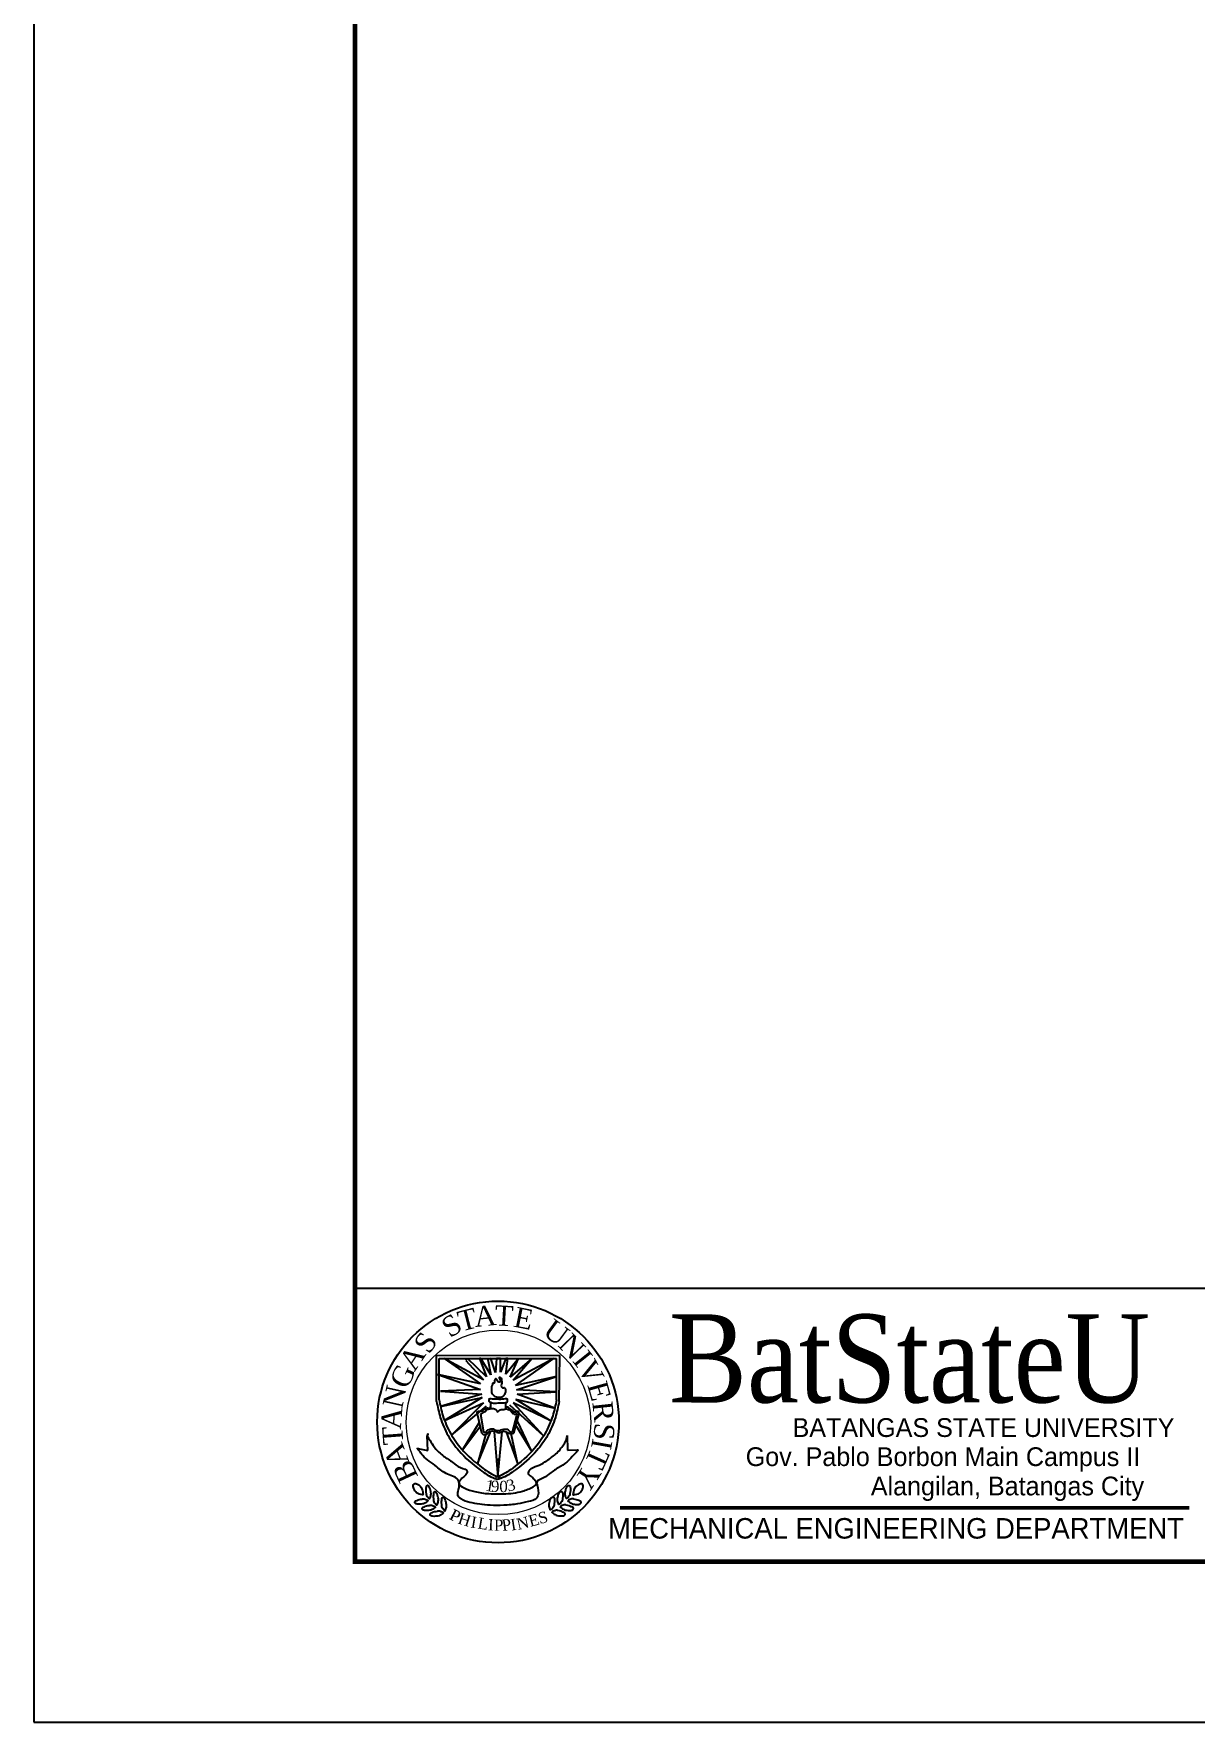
# Model space of a CAD drawing. Header units: inches. Extents: x 57.1 to 75, y 16.7 to 29.4.
# Drawn here: x 57.07 to 60.99, y 16.74 to 22.44 of the extents above; entities that cross this region are included whole.
import ezdxf
from ezdxf.enums import TextEntityAlignment as Align

# ---------------------------------------------------------------- set-up
doc = ezdxf.new("R2010")
doc.units = ezdxf.units.IN
doc.header["$MEASUREMENT"] = 0
doc.layers.add('template', color=7, linetype='Continuous')
doc.styles.add('CGOTHIC', font='GOTHIC.TTF')
doc.styles.add('GARAMOND', font='GARA.TTF')

msp = doc.modelspace()

# ---------------------------------------------------------------- linework, layer by layer
at = {"layer": 'template'}
for p, q in [((57.07275450749169, 29.43082728223812), (57.07275450749169, 16.74112846988047)), ((58.15734414957363, 18.20643218661912), (74.42618878080116, 18.20643218661912)), ((58.43247316281337, 17.97998788578582), (58.84917600264036, 17.97920771104072)), ((58.43247316281337, 17.82377222011301), (58.43247316281337, 17.97998788578582)), ((58.44130837194375, 17.96862142838402), (58.83746929604779, 17.96862142838402)), ((58.44130837194375, 17.83000245041766), (58.44130837194375, 17.96862142838402)), ((58.59093033872618, 17.89707693553613), (58.45789809567269, 17.96862142838402)), ((58.45789809567269, 17.96862142838402), (58.58114850004755, 17.88339068764774)), ((58.53713049848584, 17.96862142838402), (58.5312616132699, 17.96257621954104)), ((58.5312616132699, 17.96257621954104), (58.59093033872618, 17.89707693553613)), ((58.60168987078923, 17.90685303508227), (58.53713049848584, 17.96862142838402)), ((58.58212673841392, 17.96862142838402), (58.57723554658365, 17.96862142838402)), ((58.57723554658365, 17.96862142838402), (58.60168987078923, 17.90685303508227)), ((58.61636290129773, 17.91369630476371), (58.58212673841392, 17.96862142838402)), ((58.61636290129773, 17.96862142838402), (58.60600731692601, 17.96539577079981)), ((58.60600731692601, 17.96539577079981), (58.61636290129773, 17.91369630476371)), ((58.63103538682559, 17.92151718440054), (58.61636290129773, 17.96862142838402)), ((58.6349483402871, 17.96862142838402), (58.63103538682559, 17.92151718440054)), ((58.64864258745068, 17.96862142838402), (58.6349483402871, 17.96862142838402)), ((58.6662497880764, 17.96862142838402), (58.64864258745068, 17.92249479435475)), ((58.64864258745068, 17.92249479435475), (58.64864258745068, 17.96862142838402)), ((58.70928955127225, 17.96862142838402), (58.6662497880764, 17.9156515246732)), ((58.6662497880764, 17.9156515246732), (58.67309691165637, 17.96862142838402)), ((58.67309691165637, 17.96862142838402), (58.6662497880764, 17.96862142838402)), ((58.75428579120033, 17.96862142838402), (58.68092227360351, 17.9058754251272)), ((58.68092227360351, 17.9058754251272), (58.70928955127225, 17.96862142838402)), ((58.82862700218509, 17.96862142838402), (58.69168235064664, 17.89609932558131)), ((58.69168235064664, 17.89609932558131), (58.75428579120033, 17.96862142838402)), ((58.69852947422747, 17.87752502792072), (58.82862700218509, 17.96862142838402)), ((58.83746929604779, 17.8288274052531), (58.83746929604779, 17.96862142838402)), ((58.84630450517641, 17.82377222011301), (58.84917600264036, 17.97920771104072)), ((58.58114850004755, 17.88339068764774), (58.43735672493004, 17.91467391471853)), ((58.43735672493004, 17.91467391471853), (58.58114850004755, 17.8648160985105)), ((58.83746929604779, 17.90783064503643), (58.69852947422747, 17.87752502792072)), ((58.70244242769137, 17.86286087860066), (58.83746929604779, 17.90783064503643)), ((58.58506090853062, 17.84917463071293), (58.44606101531541, 17.80690258403335)), ((58.58114850004755, 17.8648160985105), (58.44616032524264, 17.85895073025893)), ((58.44616032524264, 17.85895073025893), (58.58506090853062, 17.84917463071293)), ((58.83746929604779, 17.85699551034975), (58.70244242769137, 17.86286087860066)), ((58.70439835944306, 17.84917463071293), (58.83746929604779, 17.85699551034975)), ((58.83143940674027, 17.80118127076529), (58.70439835944306, 17.84917463071293)), ((58.44606101531541, 17.80690258403335), (58.58603914689665, 17.83744331125855)), ((58.58603914689665, 17.83744331125855), (58.45947731813236, 17.75970729280136)), ((58.45947731813236, 17.75970729280136), (58.59093033872618, 17.81984662355132)), ((58.59093033872618, 17.81984662355132), (58.48346353210142, 17.7100434008896)), ((58.48346353210142, 17.7100434008896), (58.60071217740453, 17.80811530409668)), ((58.61447802695317, 17.8212158784196), (58.61447802695317, 17.8030313825619)), ((58.6648326394732, 17.81904399875553), (58.6648326394732, 17.80086659152639)), ((58.79397834591099, 17.70783665167887), (58.67994403523777, 17.81104813395999)), ((58.81892487348055, 17.75870653699074), (58.69168235064664, 17.81984662355132)), ((58.69168235064664, 17.81984662355132), (58.79397834591099, 17.70783665167887)), ((58.69852947422747, 17.83157765153056), (58.81892487348055, 17.75870653699074)), ((58.69852947422747, 17.83157765153056), (58.83143940674027, 17.80118127076529)), ((58.57625730821876, 17.75336972959148), (58.52010176917405, 17.66044522794224)), ((58.52010176917405, 17.66044522794224), (58.57821378495014, 17.7387055802731)), ((58.57011177911475, 17.78251979046502), (58.5840570561234, 17.71845442212607)), ((58.58092015359811, 17.78115641253107), (58.59137667701133, 17.72158953622003)), ((58.70273835160928, 17.77593112521581), (58.68809910983622, 17.72054430387119)), ((58.69385027946014, 17.71740918977719), (58.71093146278012, 17.78300167750479)), ((58.69950771259435, 17.74457124000038), (58.754239685907, 17.65558414897485)), ((58.754239685907, 17.65558414897485), (58.70537659780869, 17.75728016941031)), ((58.40305061949623, 17.65852741798253), (58.40114013551856, 17.70821561721559)), ((58.57086981778069, 17.61295511920751), (58.61538466293125, 17.72404172242978)), ((58.5987557006723, 17.71426562288432), (58.57086981778069, 17.61295511920751)), ((58.62712243336203, 17.72110889256627), (58.63938883399497, 17.57008079430646)), ((58.63938883399497, 17.57008079430646), (58.65451147266531, 17.72208650252055)), ((58.66722802644129, 17.72110889256627), (58.70666848205006, 17.61196080015231)), ((58.70666848205006, 17.61196080015231), (58.68483522706593, 17.71524323283857)), ((58.87317060999429, 17.70864195221058), (58.87520480530041, 17.65985817804651)), ((58.36989924105056, 17.66540348432202), (58.40305061949623, 17.65852741798253)), ((58.87520480530041, 17.65985817804651), (58.90775030210141, 17.66092740612377)), ((57.07275450749169, 16.74112846988047), (74.96848360184224, 16.74112846988047))]:
    msp.add_line(p, q, dxfattribs=at)
at = {"layer": 'template', "linetype": 'Continuous', "lineweight": 50}
msp.add_line((59.05222589252365, 17.46519177188282), (60.97391352177782, 17.46519177188282), dxfattribs=at)
at = {"layer": 'template', "linetype": 'Continuous', "const_width": 0.01538348159496552}
msp.add_lwpolyline([(58.15734414957363, 17.2834232909215), (74.42618878080127, 17.2834232909215), (74.42618878080127, 28.88853246119738), (58.15734414957363, 28.88853246119738)], close=True, dxfattribs=at)
at = {"layer": 'template'}
msp.add_circle((58.64012450505884, 17.75472065337676), 0.4078973871286183, dxfattribs=at)
at = {"layer": 'template', "lineweight": 20}
for centre, radius in [((58.64012450505884, 17.75472065337676), 0.4078973871286183), ((58.64158647000708, 17.75354414622883), 0.3115138114133634)]:
    msp.add_circle(centre, radius, dxfattribs=at)
at = {"layer": 'template', "start_tangent": (-0.9999999999999999, 0)}
msp.add_spline([(58.63818224918036, 17.83732963568196), (58.62583628152713, 17.84404028385851), (58.61933848986409, 17.85421424792091), (58.61933848986409, 17.86547075323919), (58.61933848986409, 17.87412962590441), (58.62193749753349, 17.87867548304522), (58.62453705018321, 17.88733435571113), (58.62843583417633, 17.88646838100247), (58.62973506552099, 17.89512725366797), (58.63233461817099, 17.90162133529785), (58.63580014338918, 17.89685891161032), (58.64251429194972, 17.89079796307349), (58.64771285226776, 17.89079796307349), (58.64727959349294, 17.8977248863196), (58.64489694272224, 17.90400240140347), (58.64533020149712, 17.90616719243906), (58.65161163626117, 17.9007553605886), (58.65161163626117, 17.89577666183067), (58.65269451070792, 17.89101423814356), (58.65269451070792, 17.88581897283911), (58.65074511871198, 17.87780950833599), (58.65551042025554, 17.87044945199626), (58.66135859624625, 17.87066601854304), (58.66504047836246, 17.86114146264365), (58.66395760391553, 17.85334827321186), (58.6583263298014, 17.84274146753268), (58.65291141258636, 17.83819531891567), (58.64619671904573, 17.83689650258925), (58.63796589228325, 17.83689650258925), (58.63839915105784, 17.83689650258925)], degree=3, dxfattribs=at)
at = {"layer": 'template'}
for points in [[(58.43247316281314, 17.82377222011309), (58.44515810777516, 17.76963939350976), (58.47156890871211, 17.70902815927793), (58.50776100334848, 17.65819302459159), (58.58014628258057, 17.59269374058594), (58.62905493099133, 17.56434334337909), (58.63883676966957, 17.56141051351518)], [(58.44130837194363, 17.83000245041766), (58.45399331690264, 17.77586962381475), (58.48040411784011, 17.71525838958224), (58.51659621247636, 17.6644232548957), (58.58898149170754, 17.59892397089025), (58.63789014012006, 17.5705735736834), (58.64767197880006, 17.56764074381929)], [(58.57011177911464, 17.78251979046514), (58.56995189435109, 17.78948591750206), (58.58021347480393, 17.79096929126144), (58.59138757660212, 17.79523352951629), (58.60498100253913, 17.8020260824022), (58.61447802695277, 17.80303138256219), (58.61447802695277, 17.80725136971788)], [(58.83746929604779, 17.83000245041766), (58.82478435108827, 17.77586962381475), (58.79837355014955, 17.71525838958224), (58.76218145551518, 17.6644232548957), (58.68979617628257, 17.59892397089025), (58.64088752787107, 17.5705735736834), (58.63110568919267, 17.56764074381929)], [(58.84630450517629, 17.82377222011309), (58.83361956021575, 17.76963939350976), (58.80720875927891, 17.70902815927793), (58.77101666464203, 17.65819302459159), (58.69863138541147, 17.59269374058594), (58.64972273699844, 17.56434334337909), (58.6399408983218, 17.56141051351518)], [(58.7107197534131, 17.7821887043171), (58.70850042082274, 17.7900082422014), (58.69752071700599, 17.78739574428071), (58.69124691195462, 17.79053085837473), (58.68654155816448, 17.79627847038891), (58.67974511768561, 17.80045852535563), (58.67399394806277, 17.80463887179804), (58.66483263947309, 17.80463887179804)], [(58.5913766770111, 17.72158953622003), (58.60131002001559, 17.72158953622003), (58.60287847127772, 17.72576959118701), (58.6096754567361, 17.72942732145513), (58.62117779598479, 17.73203981937483), (58.63215695482323, 17.72681453205994), (58.63895339530193, 17.72576959118701), (58.64784146745227, 17.7262922073617), (58.65463845290991, 17.72942732145513), (58.66457179591542, 17.73047226232772), (58.67084560096554, 17.72994964615391), (58.67659677058815, 17.72576959118701), (58.67973367311514, 17.72315709326706), (58.68809910983582, 17.72054430387121)], [(58.5840570561234, 17.71845442212607), (58.59294512827334, 17.71206731212803), (58.60235583585016, 17.71426562288438), (58.60863018588013, 17.72095003823575), (58.61538466293102, 17.72404172242978), (58.62483733393638, 17.72404172242978), (58.63215695482323, 17.72251759528238), (58.63947657570928, 17.71886015648941), (58.65150155038553, 17.72147265440999), (58.65882117127039, 17.72356282763111), (58.66722802644129, 17.72110889256641), (58.68483522706565, 17.71524323283865), (58.69385027946014, 17.71740918977719)], [(58.38462138111986, 17.50876928794109), (58.36498548843734, 17.51579738767877), (58.35590036171185, 17.52985358715481), (58.35472805438211, 17.54361707901399), (58.35648651537592, 17.54595987337823), (58.36850241042303, 17.54478847619621), (58.38051830547015, 17.53395347729361), (58.38520753478467, 17.52341118600794), (58.38667266387448, 17.5134548766711), (58.38667266387448, 17.5084765803236), (58.38550035654514, 17.5084765803236), (58.38286292012809, 17.5111120823053), (58.38256958822511, 17.5111120823053)], [(58.40859807583301, 17.49528801949592), (58.41356482263465, 17.50831535028087), (58.41232313593427, 17.52444430505194), (58.40921891918337, 17.53374946036727), (58.40239015247276, 17.5399529916972), (58.39928593571828, 17.53933272357151), (58.39680256231797, 17.53064783638127), (58.39618171896971, 17.52258321731737), (58.39742340566862, 17.51327806200161), (58.39742340566862, 17.5095558865323), (58.40114846577102, 17.50335263856008), (58.40859807583301, 17.4959082876217), (58.40983976253254, 17.4959082876217)], [(58.43350884135252, 17.47391101266508), (58.43847558815627, 17.48693834344986), (58.43723390145435, 17.50306729822052), (58.43412968470362, 17.51237245353645), (58.4273009179913, 17.51857598486553), (58.42419670124058, 17.51795571674007), (58.4217133278397, 17.50927082954977), (58.42109248448882, 17.50120621048578), (58.42233417118887, 17.49190105517051), (58.42233417118887, 17.48817887970154), (58.42605923129211, 17.48197563172841), (58.43350884135252, 17.47453128079076), (58.43475052805404, 17.47453128079076)], [(58.46076422152969, 17.45458352586747), (58.46573096833212, 17.46761085665219), (58.46448928163208, 17.48373981142354), (58.46138506487908, 17.49304496673879), (58.45455629816887, 17.49924849806855), (58.45145208141763, 17.49862822994317), (58.44896870801715, 17.48994334275276), (58.44834786466639, 17.48187872368889), (58.44958955136808, 17.47257356837381), (58.44958955136808, 17.46885139290419), (58.45331461146883, 17.4626481449314), (58.46076422152969, 17.45520379399381), (58.46200590823013, 17.45520379399381)], [(58.81728963449807, 17.4575764122817), (58.81287194737881, 17.47080002607178), (58.81478695331622, 17.48686295607019), (58.81827753469473, 17.4960301758631), (58.8253597194922, 17.50194274842008), (58.82843528595116, 17.50119322514337), (58.83055334351734, 17.49241209531287), (58.83083643539639, 17.4843285697142), (58.82920675517487, 17.47508347135392), (58.82905111865743, 17.47136455114822), (58.82506993794048, 17.46532248541852), (58.81731556996918, 17.45819613794595), (58.81607496919774, 17.45824805699102)], [(58.84532932464286, 17.47574735807761), (58.84091163752218, 17.48897097186825), (58.84282664346073, 17.50503390186581), (58.84631722483947, 17.51420112165921), (58.8533994096362, 17.52011369421667), (58.85647497609692, 17.51936417093919), (58.85859303366327, 17.51058304110862), (58.85887612554113, 17.50249951551044), (58.85724644532063, 17.49325441715025), (58.85709080880171, 17.48953549694404), (58.85310962808528, 17.48349343121496), (58.84535526011432, 17.47636708374225), (58.8441146593414, 17.47641900278743)], [(58.8711121478742, 17.49606406760666), (58.86669446075329, 17.50928768139688), (58.86860946669286, 17.52535061139503), (58.87210004807058, 17.53451783118812), (58.87918223286782, 17.54043040374493), (58.88225779932826, 17.53968088046836), (58.88437585689324, 17.53089975063794), (58.88465894877287, 17.5228162250399), (58.88302926855248, 17.51357112667876), (58.8828736320318, 17.50985220647323), (58.87889245131633, 17.50381014074436), (58.87113808334566, 17.49668379327068), (58.86989748257336, 17.49673571231663)], [(58.8956315701527, 17.50853100064379), (58.91554415827373, 17.51473191200254), (58.92520907590141, 17.52839593917609), (58.92695585528467, 17.54209837598192), (58.9252968921836, 17.54451264852765), (58.91324252574252, 17.54384470028177), (58.90078409201929, 17.5335216017077), (58.89565815550081, 17.52318460253387), (58.8937780013931, 17.51329826249319), (58.89356984228833, 17.50832431996188), (58.89474112436424, 17.50827530189861), (58.89748645327931, 17.51079821900127), (58.8977795286463, 17.51078595382024)], [(58.40368589304437, 17.48873331395749), (58.39257667070869, 17.48030923535706), (58.37674770380094, 17.47697325356163), (58.3669452953241, 17.47734049343155), (58.35907423241831, 17.48215320830887), (58.3587981397241, 17.48530672491942), (58.36643666646471, 17.49012827219892), (58.37400271812577, 17.49298806054919), (58.38328227493979, 17.49440845719892), (58.38685477933954, 17.49545335074817), (58.39385429405108, 17.49361946089844), (58.40309056629899, 17.48855919154688), (58.4034391340749, 17.48736743386707)], [(58.42859665856473, 17.46735630712514), (58.41748743622894, 17.45893222852525), (58.40165846932119, 17.4555962467301), (58.39185606084384, 17.45596348660062), (58.38398499793855, 17.46077620147711), (58.3837089052456, 17.46392971808766), (58.39134743198586, 17.46875126536811), (58.39891348364624, 17.47161105371757), (58.40819304045867, 17.47303145036714), (58.41176554486064, 17.4740763439171), (58.41876505957116, 17.4722424540675), (58.42800133181923, 17.46718218471526), (58.42834989959435, 17.46599042703557)], [(58.45585203874246, 17.44802882032821), (58.44474281640611, 17.43960474172861), (58.42891384949876, 17.43626875993329), (58.41911144102305, 17.43663599980355), (58.41124037811652, 17.44144871467964), (58.41096428542242, 17.44460223129074), (58.41860281216383, 17.44942377857115), (58.42616886382358, 17.45228356692051), (58.43544842063686, 17.45370396357038), (58.43902092503758, 17.45474885711966), (58.44602043974878, 17.45291496727075), (58.45525671199628, 17.4478546979182), (58.45560527977283, 17.44666294023862)], [(58.82192344728206, 17.45082204454454), (58.83267071523856, 17.44194081981889), (58.84834635029755, 17.43794589385903), (58.8581555415053, 17.43790294130179), (58.86622095629365, 17.44238233189211), (58.86662866653096, 17.44552154621289), (58.85919842503925, 17.45065826893612), (58.85175856759001, 17.45383191797962), (58.84254651780064, 17.4556390814984), (58.83902082823737, 17.45683243950109), (58.83195075399105, 17.45529282645408), (58.82251097274342, 17.45062318182674), (58.82211287846398, 17.44944704118587)], [(58.84996313742788, 17.46899299034028), (58.86071040538546, 17.46011176561471), (58.87638604044132, 17.45611683965567), (58.88619523165003, 17.45607388709835), (58.89426064643719, 17.46055327768835), (58.89466835667336, 17.46369249200848), (58.88723811518376, 17.46882921473193), (58.87979825773566, 17.47200286377527), (58.87058620794481, 17.47381002729404), (58.86706051837977, 17.47500338529714), (58.85999044413556, 17.47346377224989), (58.85055066288821, 17.46879412762255), (58.85015256860889, 17.46761798698146)], [(58.87574596065797, 17.4893096998695), (58.88649322861629, 17.48042847514399), (58.90216886367334, 17.4764335491849), (58.911978054882, 17.47639059662763), (58.92004346966938, 17.48086998721698), (58.92045117990635, 17.48400920153757), (58.91302093841522, 17.48914592426119), (58.90558108096614, 17.49231957330435), (58.89636903117626, 17.49412673682395), (58.89284334161236, 17.49532009482619), (58.88577326736866, 17.49378048177881), (58.87633348611932, 17.48911083715129), (58.87593539184, 17.48793469651071)]]:
    msp.add_spline(points, degree=3, dxfattribs=at)
for points, end_tangent in [([(58.580920153598, 17.78115641253107), (58.59451357953462, 17.78847158159258), (58.60392428711275, 17.7968316915258), (58.61333499468957, 17.79944448092156), (58.6227462472463, 17.80048942179432), (58.63215695482323, 17.7968316915258), (58.63581649277579, 17.7921293118603), (58.63947657570928, 17.7895165224648), (58.64470456492488, 17.7942191936065), (58.65672953959977, 17.7968316915258), (58.66823187884818, 17.79892186474769), (58.68077948895022, 17.7931742527334), (58.68914492567141, 17.7848138513239), (58.69960090410403, 17.78115641253107), (58.70273835160889, 17.78272396957824), (58.70273835160889, 17.77593112521581)], (0, -0.9999999999999999)), ([(58.61197963044781, 17.83377013277028), (58.62779112331962, 17.8329044495373), (58.64425277684551, 17.83225504137403), (58.65529951315459, 17.83247131644425), (58.66504592815862, 17.83355385769989), (58.67046139035385, 17.83312072460769), (58.67067774725272, 17.82792545930364), (58.67067774725272, 17.82359616870838), (58.66872835525429, 17.81969971973002), (58.66417995558895, 17.81905031156675), (58.65508261127603, 17.81818433685766), (58.63927111840393, 17.81818433685766), (58.62042681410769, 17.81775149524095), (58.6156620575437, 17.82056540296379), (58.61024714032821, 17.82402901032547), (58.61176327354882, 17.833986699317), (58.61176327354882, 17.83506894909664)], (-0.9999999999999999, 0))]:
    msp.add_spline(points, degree=3, dxfattribs=dict(at, end_tangent=end_tangent))
for points, knots in [([(58.40407972612569, 17.71341276458748), (58.39498691841804, 17.71341276458748), (58.41709901899837, 17.68401730599991), (58.42749611730771, 17.66361133097755), (58.45560180128795, 17.63864907855584), (58.48713406978332, 17.62023011237441), (58.50765194094826, 17.59941545501275), (58.54067282311665, 17.59410469841328), (58.53283384937366, 17.57741073186356), (58.52427063283686, 17.5684266826597), (58.51282636530418, 17.5614756650102), (58.50396245439127, 17.54374669712795), (58.53183484522678, 17.52796246202261), (58.56366501001843, 17.51880510968633), (58.60304569498003, 17.51196494126484), (58.63537952110276, 17.51237844425749), (58.67337807984033, 17.51173198426682), (58.71570701649937, 17.51680882624746), (58.75082753752899, 17.53109514016979), (58.77003425594738, 17.54246695776605), (58.77007812336704, 17.55475072069076), (58.75974949709313, 17.5622603690047), (58.75314356499858, 17.57142653172907), (58.74121820572371, 17.57766216156055), (58.74485372359048, 17.58997118876633), (58.75578396068862, 17.6030177522988), (58.78062229439182, 17.60698558681998), (58.80647232898149, 17.62539064054739), (58.83102717433529, 17.64222221199342), (58.84944362570387, 17.66085562635215), (58.86080590936193, 17.67777687019723), (58.87081092468746, 17.69036486925712), (58.8731897397614, 17.70645669506957), (58.87317060999429, 17.70864195220927)], [0, 0, 0, 0, 0.05015677469219555, 0.09732988766647072, 0.1694151139278983, 0.2384692306494788, 0.2973822676683504, 0.3451903182396956, 0.3616090209925562, 0.3847529242964197, 0.4154017067456758, 0.4352101649147582, 0.4800821809355452, 0.5490858808861575, 0.6375930781833767, 0.6923967532031811, 0.7281811549174904, 0.8475461255036302, 0.9203779007532701, 0.9448798244669602, 0.9592911423911742, 0.9797220685047265, 1.010309388920202, 1.0239692014398, 1.04625377209704, 1.066064239801861, 1.119080784730223, 1.173808363987066, 1.241086004031144, 1.282544166848485, 1.318293235418971, 1.350594180699833, 1.379884751441026, 1.379884751441026, 1.379884751441026, 1.379884751441026]), ([(58.40116962978389, 17.7123062863071), (58.40200077056015, 17.71326864396554), (58.40350557994417, 17.7139322689134), (58.40577963867433, 17.71389587757333), (58.40613429918362, 17.71389020200704)], [3.048467652411605, 3.048467652411605, 3.048467652411605, 3.048467652411605, 3.058869043701317, 3.060790980851063, 3.060790980851063, 3.060790980851063, 3.060790980851063]), ([(58.9077503020918, 17.66092740612377), (58.90846549241, 17.66095090251151), (58.91284607785069, 17.66012576353811), (58.88803136075113, 17.63685804133355), (58.87286058867504, 17.61687362413665), (58.84177631931708, 17.5996520133854), (58.81312687619952, 17.58036529319907), (58.79216279697498, 17.56348247668897), (58.76952709714003, 17.55608356210684), (58.77414589523805, 17.53256057769475), (58.77975313375497, 17.51381513623924), (58.76649117659376, 17.49090621132667), (58.73915465920076, 17.48573525515904), (58.70351373894231, 17.4764927420315), (58.65969021899939, 17.47314680878853), (58.61682645130001, 17.47208847598822), (58.57878174987938, 17.47791666705982), (58.54522166776984, 17.4814922316368), (58.52098337117319, 17.49018845701494), (58.50783980777594, 17.50010113801711), (58.50311059417463, 17.50897692350046), (58.5069764507093, 17.52496411909363), (58.51034983155635, 17.54077045166819), (58.50489405824128, 17.56804004622729), (58.46611481461393, 17.57604179717226), (58.43654759624705, 17.6011006528045), (58.40900816344394, 17.62240086516437), (58.38548775677354, 17.6384654103315), (58.37751228134532, 17.65421635441763), (58.36460117254278, 17.666383265795), (58.36963210555875, 17.66571628431164), (58.37491293210387, 17.66436357364842)], [1.525095656157899, 1.525095656157899, 1.525095656157899, 1.525095656157899, 1.532073439714945, 1.584611653445307, 1.633557699203474, 1.698069394868759, 1.768711422982009, 1.823631015308407, 1.856154234178382, 1.874433490199606, 1.942755212561803, 1.959564091195693, 2.013837299675208, 2.081715660362138, 2.16866491017215, 2.253261208395837, 2.318126109263639, 2.380395805849081, 2.439478836986802, 2.457200355228811, 2.47009170078436, 2.492272387439186, 2.543517825134331, 2.560296933448299, 2.63925905372425, 2.721631091937967, 2.780104208351207, 2.83264790874378, 2.871086442014402, 2.885372415228334, 2.911144755596124, 2.911144755596124, 2.911144755596124, 2.911144755596124]), ([(58.63452313682215, 17.62998891346331), (58.63669986985074, 17.62964330714076), (58.64051445232296, 17.62903765463142), (58.64326753020048, 17.62930567540909), (58.64534339668465, 17.6299332802685)], [0, 0, 0, 0, 0.01145534241193477, 0.02007473945295952, 0.02007473945295952, 0.02007473945295952, 0.02007473945295952]), ([(58.63452313682215, 17.626267349986), (58.63669986985074, 17.62592174366433), (58.64051445232296, 17.62531609115482), (58.64326753020048, 17.6255841119328), (58.64534339668465, 17.62621171679198)], [0, 0, 0, 0, 0.01145534241193477, 0.02007473945295952, 0.02007473945295952, 0.02007473945295952, 0.02007473945295952]), ([(58.63553965114146, 17.61747324329671), (58.63737002148831, 17.61775914798347), (58.64041867055725, 17.61819179597976), (58.64275444853659, 17.6180377141312), (58.64412667496985, 17.6177033612724)], [0.001785475800253517, 0.001785475800253517, 0.001785475800253517, 0.001785475800253517, 0.01145534241193477, 0.01823655825535834, 0.01823655825535834, 0.01823655825535834, 0.01823655825535834]), ([(58.63583814744776, 17.61379805521202), (58.63756436027721, 17.61406466704322), (58.64038084117782, 17.61444990739458), (58.64257968694021, 17.61432680202433), (58.6437647863314, 17.61406582552264)], [0.002311788731337244, 0.002311788731337244, 0.002311788731337244, 0.002311788731337244, 0.01145534241193477, 0.01762460161133982, 0.01762460161133982, 0.01762460161133982, 0.01762460161133982])]:
    msp.add_open_spline(points, degree=3, knots=knots, dxfattribs=at)

# ---------------------------------------------------------------- texts
for s, height, style, width, p in [('BatStateU', 0.2974892545499386, 'GARAMOND', 0.9999999927252612, (60.02922689382733, 17.82073872075481)), ('BATANGAS STATE UNIVERSITY', 0.063322209838045, 'CGOTHIC', 0.999999992725142, (60.2790868039621, 17.70419012155435)), ('Gov. Pablo Borbon Main Campus II', 0.063322209838045, 'CGOTHIC', 0.999999992725142, (60.14225021729179, 17.60592666187026)), ('Alangilan, Batangas City', 0.063322209838045, 'CGOTHIC', 0.999999992725142, (60.36002017647012, 17.50694404964995))]:
    msp.add_text(s, height=height, dxfattribs=dict(at, style=style, width=width)).set_placement(p, align=Align.CENTER)
at = {"layer": 'template', "attachment_point": 1}
for s, insert, char_height, width, rotation in [('{\\fTimes New Roman|b0|i0|c0|p18;T}', (58.49780577957624, 18.12541649958747), 0.06798289785476969, 5.349098241559977, 14.447989898607076), ('{\\fTimes New Roman|b0|i0|c0|p18;A}', (58.55605326976523, 18.14289678106889), 0.06798289785476969, 5.349098241559978, 5.718517234941523), ('{\\fTimes New Roman|b0|i0|c0|p18;T}', (58.63107508756245, 18.14915388113054), 0.06798289785476969, 0.05755701549181833, 356.815033537973), ('{\\fTimes New Roman|b0|i0|c0|p18;E}', (58.70256982684553, 18.14396454099393), 0.06798289785476969, 5.349098241559977, 348.69044875446565), ('{\\fTimes New Roman|b0|i0|c0|p18;S}', (58.44088566928257, 18.09355336909545), 0.06798289785476969, 5.349098241559977, 33.23179436628793), ('{\\fTimes New Roman|b0|i0|c0|p18;U}', (58.82731662580879, 18.10637668634923), 0.06798289785476969, 5.349098241559977, 323.5012554582918), ('{\\fTimes New Roman|b0|i0|c0|p18;S}', (58.35100197608919, 18.01878046120203), 0.06798289785476969, 5.349098241559978, 56.11039181025814), ('{\\fTimes New Roman|b0|i0|c0|p18;N}', (58.88799769412462, 18.06000960537029), 0.06798289785476969, 5.349098241559978, 314.1356361302323), ('{\\fTimes New Roman|b0|i0|c0|p18;A}', (58.30138255755644, 17.95985555595625), 0.06798289785476969, 5.349098241559978, 56.11039181025814), ('{\\fTimes New Roman|b0|i0|c0|p18;I}', (58.94210526898273, 18.0034019508039), 0.06798289785476969, 5.349098241559978, 308.6454006477478), ('{\\fTimes New Roman|b0|i0|c0|p18;V}', (58.96580165763582, 17.97290554422018), 0.06798289785476969, 5.349098241559977, 298.2001729969106), ('{\\fTimes New Roman|b0|i0|c0|p18;G}', (58.2717085399468, 17.89011108333307), 0.06798289785476969, 5.349098241559978, 65.93474426729648), ('{\\fTimes New Roman|b0|i0|c0|p18;N}', (58.24941366454844, 17.81112112812665), 0.06798289785476969, 5.349098241559978, 77.56161187675723), ('{\\fTimes New Roman|b0|i0|c0|p18;E}', (59.00628537324216, 17.89870379661622), 0.06798289785476969, 5.349098241559977, 285.47867801445466), ('{\\fTimes New Roman|b0|i0|c0|p18;A}', (58.24387648978016, 17.7328017180916), 0.06798289785476969, 5.349098241559978, 85.53704899705247), ('{\\fTimes New Roman|b0|i0|c0|p18;R}', (59.02575579534316, 17.82811053999607), 0.06798289785476969, 5.349098241559977, 276.199548083418), ('{\\fTimes New Roman|b0|i0|c0|p18;T}', (58.2530240452259, 17.67494530883864), 0.06798289785476969, 5.349098241559977, 94.266521660718), ('{\\fTimes New Roman|b0|i0|c0|p18;S}', (59.03428232458184, 17.74843846311345), 0.06798289785476969, 5.349098241559977, 266.0585725361012), ('{\\fTimes New Roman|b0|i0|c0|p18;A}', (58.27722469485489, 17.59696420489895), 0.06798289785476969, 5.349098241559978, 110.3667278636931), ('{\\fTimes New Roman|b0|i0|c0|p18;I}', (59.02676383786961, 17.68972791083764), 0.06798289785476969, 5.349098241559978, 259.81080118950536), ('{\\fTimes New Roman|b0|i0|c0|p18;B}', (58.30995593208512, 17.54181003055667), 0.06798289785476969, 5.349098241559978, 115.18408197048826), ('{\\fTimes New Roman|b0|i0|c0|p18;T}', (59.01829435620009, 17.64568760402592), 0.06798289785476969, 5.349098241559977, 245.97798613378282), ('{\\fTimes New Roman|b0|i0|c0|p18;1}', (58.60144461046006, 17.56071503289281), 0.03807042279867104, 5.349098241559977, 350.69674362398143), ('{\\fTimes New Roman|b0|i0|c0|p18;9}', (58.61617060148272, 17.55679858197011), 0.03807042279867107, 5.349098241559977, 359.89651961375097), ('{\\fTimes New Roman|b0|i0|c0|p18;0}', (58.64439366297812, 17.55601031800317), 0.03807042279867107, 5.349098241559977, 359.89651961375097), ('{\\fTimes New Roman|b0|i0|c0|p18;3}', (58.66497558566748, 17.55646055336855), 0.038070422798671, 5.349098241559973, 14.572685391935561), ('{\\fTimes New Roman|b0|i0|c0|p18;Y}', (58.99117015308643, 17.58229469228716), 0.06798289785476969, 5.349098241559977, 237.49397808523273), ('{\\fTimes New Roman|b0|i0|c0|p18;P}', (58.48935899102217, 17.46268136134658), 0.03807042279867107, 5.349098241559977, 333.24497493074), ('{\\fTimes New Roman|b0|i0|c0|p18;P}', (58.49041740444567, 17.46268136134658), 0.03807042279867107, 5.349098241559977, 333.24497493074), ('{\\fTimes New Roman|b0|i0|c0|p18;H}', (58.51319291559001, 17.44921939464363), 0.03807042279867104, 5.349098241559977, 342.3689301798386), ('{\\fTimes New Roman|b0|i0|c0|p18;E}', (58.73921908437482, 17.43742027725344), 0.038070422798671, 5.349098241559973, 14.572685391935561), ('{\\fTimes New Roman|b0|i0|c0|p18;S}', (58.77150293859101, 17.44672571592677), 0.038070422798671, 5.349098241559973, 14.572685391935561), ('{\\fTimes New Roman|b0|i0|c0|p18;I}', (58.55197870729062, 17.43663245398827), 0.03807042279867104, 5.349098241559977, 350.74463181541375), ('{\\fTimes New Roman|b0|i0|c0|p18;L}', (58.57545079420628, 17.43314433197097), 0.03807042279867104, 5.349098241559977, 350.69674362398143), ('{\\fTimes New Roman|b0|i0|c0|p18;I}', (58.60718555957264, 17.4271853771445), 0.03807042279867104, 5.349098241559977, 357.8325323784422), ('{\\fTimes New Roman|b0|i0|c0|p18;P}', (58.62629975310652, 17.42542613595723), 0.03807042279867107, 5.349098241559977, 359.89651961375097), ('{\\fTimes New Roman|b0|i0|c0|p18;P}', (58.65032393034697, 17.4241876189104), 0.03807042279867107, 5.349098241559977, 7.516181028244294), ('{\\fTimes New Roman|b0|i0|c0|p18;I}', (58.67943566825976, 17.42556120299071), 0.03807042279867104, 5.349098241559977, 9.039111674845225), ('{\\fTimes New Roman|b0|i0|c0|p18;N}', (58.69906126440991, 17.42728708080376), 0.03807042279867104, 5.349098241559973, 12.924469197241866)]:
    msp.add_mtext(s, dxfattribs=dict(at, insert=insert, char_height=char_height, width=width, rotation=rotation))
at = {"layer": 'template', "linetype": 'Continuous', "lineweight": 0, "insert": (59.01155144781005, 17.43031400147155), "char_height": 0.0692256671773448, "width": 2.197337716831895, "attachment_point": 1}
msp.add_mtext('{\\fCentury Gothic|b0|i0|c0|p34;\\C7;MECHANICAL ENGINEERING DEPARTMENT}', dxfattribs=at)

doc.saveas('drawing.dxf')
